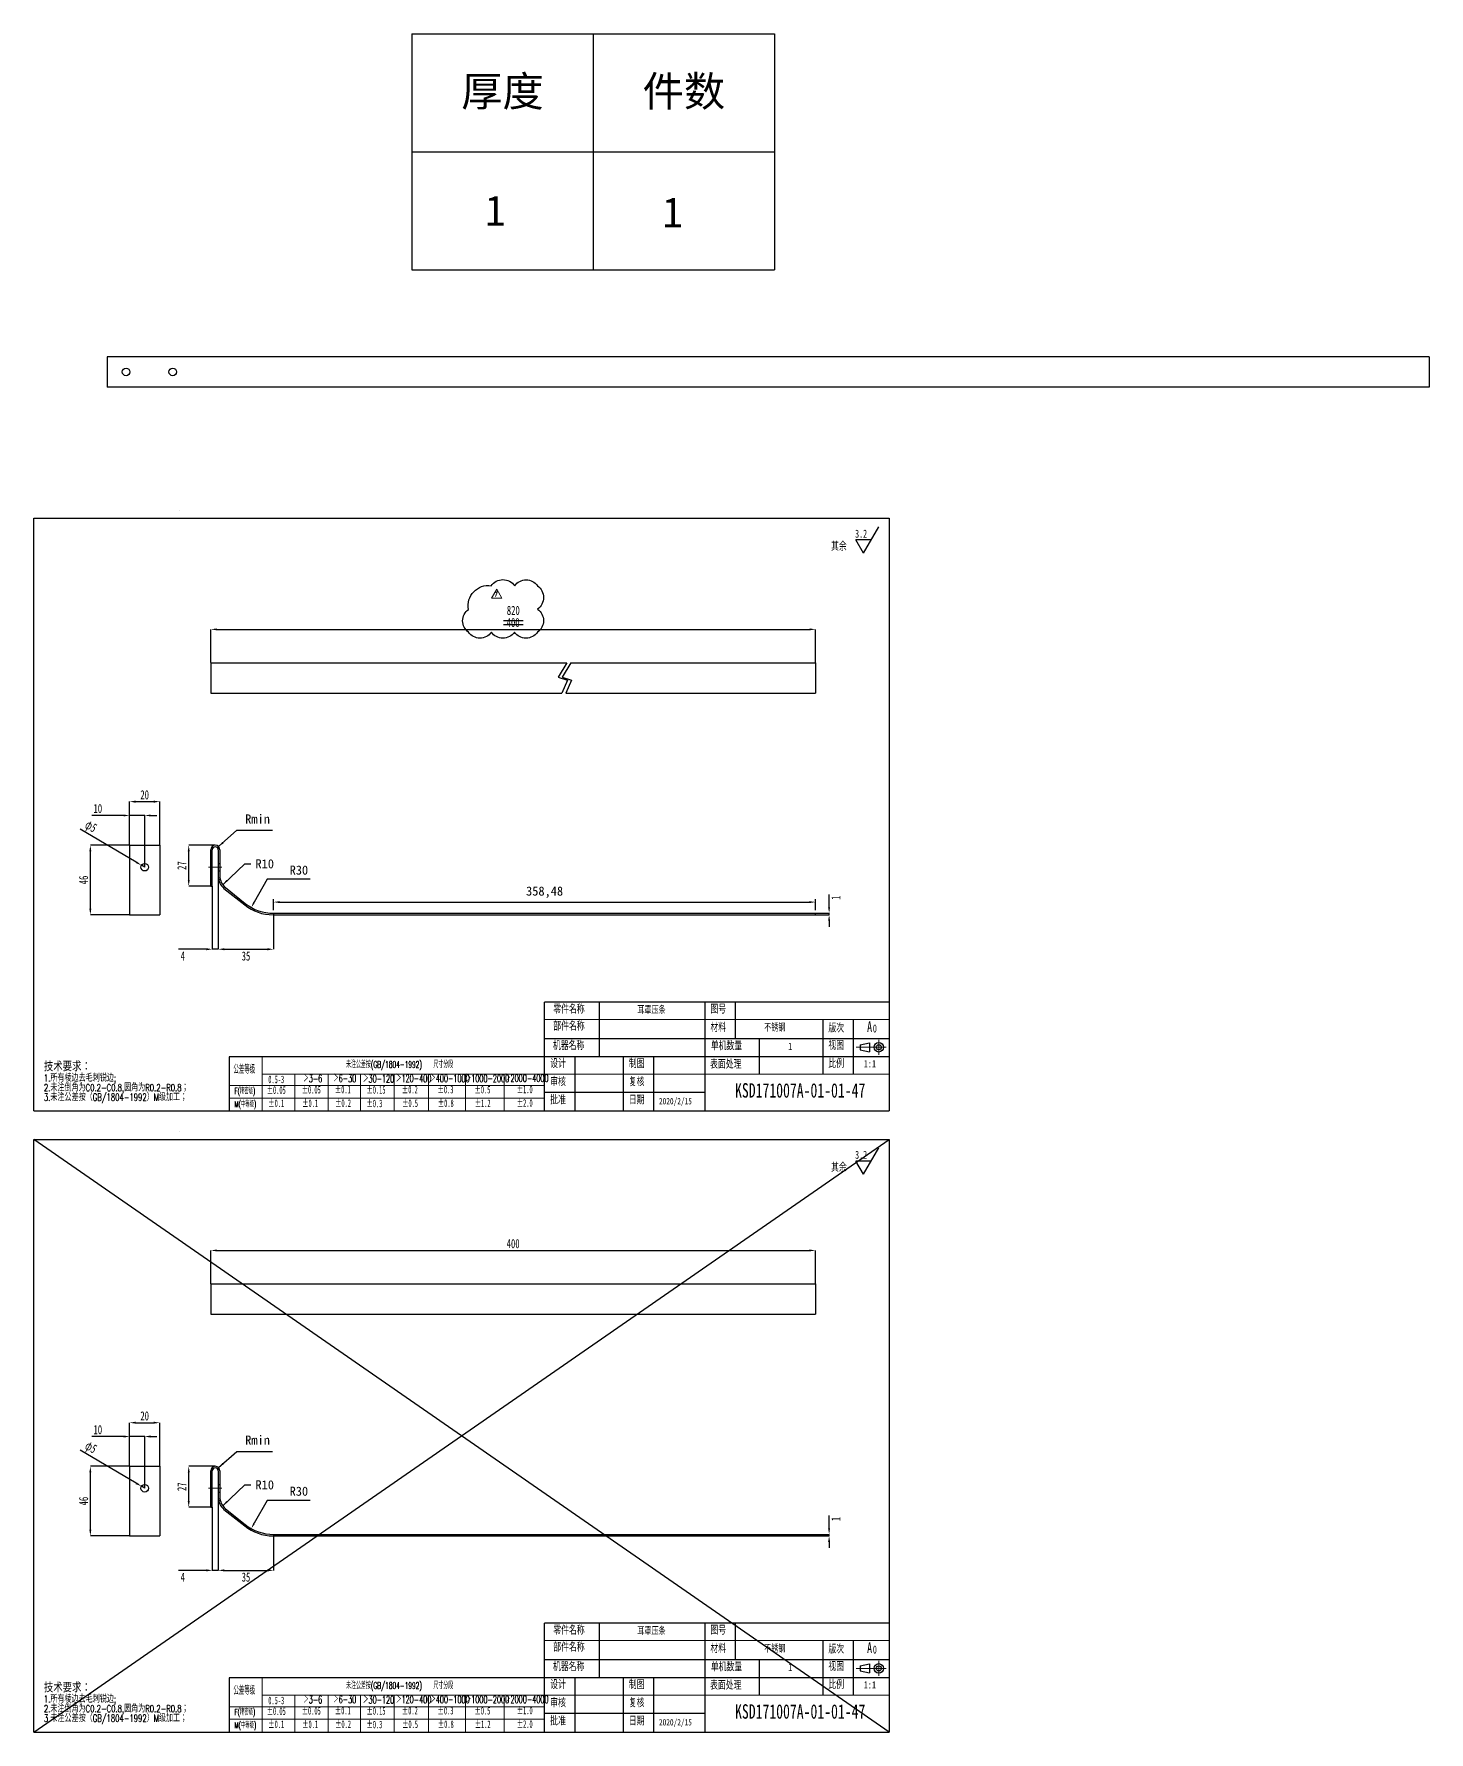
# Model space of a CAD drawing. Header units: millimetres. Extents: x 666 to 1589, y 13 to 1136.
import ezdxf
from ezdxf.enums import TextEntityAlignment as Align

# ---------------------------------------------------------------- set-up
doc = ezdxf.new("R2010")
doc.units = ezdxf.units.MM
doc.header["$LTSCALE"] = 2
doc.header["$PDSIZE"] = -1
doc.linetypes.add('CENTERX2', pattern=[20.32, 12.7, -2.54, 2.54, -2.54])
for name, color, linetype, lineweight in [('DIM', 3, 'Continuous', 20), ('FORMAT', 7, 'Continuous', 25), ('标注线', 3, 'Continuous', 25)]:
    doc.layers.add(name, color=color, linetype=linetype, lineweight=lineweight)
doc.layers.add('标注', color=5, linetype='Continuous')
doc.styles.add('DIM', font='romans.shx', dxfattribs={"width": 0.8, "oblique": 20, "bigfont": 'bigfont.shx'})
doc.styles.add('SLDTEXTSTYLE0', font='TXT', dxfattribs={"width": 0.7, "bigfont": 'bigfont'})
doc.styles.add('SLDTEXTSTYLE1', font='TXT', dxfattribs={"width": 0.7})
doc.styles.add('SLDTEXTSTYLE2', font='TXT', dxfattribs={"width": 0.515789})
doc.styles.add('SLDTEXTSTYLE3', font='TXT', dxfattribs={"width": 0.515789, "bigfont": 'bigfont'})
doc.styles.add('SLDTEXTSTYLE4', font='TXT', dxfattribs={"width": 0.49, "bigfont": 'bigfont'})
doc.styles.add('宋体', font='')
doc.styles.get('宋体').set_extended_font_data('SimSun')
doc.dimstyles.new('ISO-25', dxfattribs={"dimtxt": 2.5, "dimasz": 2.5, "dimexe": 1.25, "dimexo": 0.625, "dimtad": 1, "dimtxsty": 'Standard', "dimcen": 2.5, "dimadec": 0, "dimazin": 0, "dimtfac": 1, "dimtmove": 0, "dimatfit": 3, "dimfxl": 0, "dimarcsym": 0})
doc.dimstyles.new('SLDDIMSTYLE0', dxfattribs={"dimtxt": 6, "dimasz": 4, "dimexe": 0, "dimexo": 0.0625, "dimgap": 1.5, "dimtad": 2, "dimrnd": 1e-09, "dimzin": 12, "dimdsep": 46, "dimtxsty": 'SLDTEXTSTYLE1', "dimsah": 1, "dimcen": 0.09, "dimadec": 0, "dimazin": 3, "dimtfac": 1, "dimtmove": 0, "dimatfit": 0, "dimfxl": 0, "dimfrac": 2, "dimtolj": 1, "dimtzin": 12, "dimarcsym": 0})

# ---------------------------------------------------------------- blocks, each defined once
blk = doc.blocks.new('SW_NOTE_0')
at = {"color": 0, "linetype": 'Continuous', "lineweight": 0, "attachment_point": 2, "style": 'SLDTEXTSTYLE1'}
for s, insert, char_height in [('A', (2.1, 9), 7), ('0', (5.6, 7), 5.29)]:
    blk.add_mtext(s, dxfattribs=dict(at, insert=insert, char_height=char_height))
blk = doc.blocks.new('SW_NOTE_1')
at = {"layer": '标注', "color": 0, "attachment_point": 1, "style": 'SLDTEXTSTYLE0'}
for s, insert, char_height in [('\\M+18B5A术\\M+19776\\M+18B81\\M+18146', (0, 8.2), 6.35), ('1.\\M+18F8A\\M+1974C棱边\\M+18B8E\\M+196D1\\M+18E68锐边;', (0, -0.2), 4.762), ('2.\\M+196A2\\M+1928D\\M+1937C\\M+18A70为C0.2-C0.8,圆\\M+18A70为R0.2-R0.8\\M+18147', (0, -6.6), 4.762), ('3.\\M+196A2\\M+1928D\\M+18CF6\\M+18DB7\\M+188C2\\M+18169GB/1804-1992\\M+1816AM级\\M+189C1\\M+18D48\\M+18147', (0, -12.9), 4.762)]:
    blk.add_mtext(s, dxfattribs=dict(at, insert=insert, char_height=char_height))
blk = doc.blocks.new('SW_SFSYMBOL_0')
at = {"layer": '标注', "color": 0}
for p, q in [((5.5, -8.7), (0.4, 0)), ((10.6, 0), (0.4, 0)), ((5.5, -8.7), (15.7, 8.7))]:
    blk.add_line(p, q, dxfattribs=at)
at = {"layer": '标注', "color": 0, "attachment_point": 1}
for s, insert, char_height, style in [('3.2', (0, 6.8), 5.29, 'SLDTEXTSTYLE1'), ('\\M+191B4\\M+1975D', (-15.9, -1.8), 5.292, 'SLDTEXTSTYLE0')]:
    blk.add_mtext(s, dxfattribs=dict(at, insert=insert, char_height=char_height, style=style))
blk = doc.blocks.new('*D12')
at = {"layer": 'Defpoints', "color": 0, "transparency": 16777216}
for p in [(1182.9, 331.7), (782.9, 309.7), (1182.9, 309.7)]:
    blk.add_point(p, dxfattribs=at)
at = {"layer": '标注', "color": 0, "lineweight": -2, "transparency": 16777216}
for p, q in [((782.9, 309.7), (782.9, 331.7)), ((786.9, 331.7), (1178.9, 331.7)), ((1182.9, 309.7), (1182.9, 331.7))]:
    blk.add_line(p, q, dxfattribs=at)
at = {"layer": '标注', "color": 0, "transparency": 16777216}
for points in [[(786.9, 332.4), (786.9, 331.1), (782.9, 331.7)], [(1178.9, 332.4), (1178.9, 331.1), (1182.9, 331.7)]]:
    blk.add_solid(points, dxfattribs=at)
at = {"layer": '标注', "color": 0, "transparency": 16777216, "insert": (982.9, 336.2), "char_height": 6, "attachment_point": 5, "style": 'SLDTEXTSTYLE1'}
blk.add_mtext('\\A1;400', dxfattribs=at)
blk = doc.blocks.new('*D13')
at = {"layer": 'Defpoints', "color": 0, "transparency": 16777216}
for p in [(703.3, 189), (729.2, 189), (729.2, 143)]:
    blk.add_point(p, dxfattribs=at)
at = {"layer": '标注', "color": 0, "lineweight": -2, "transparency": 16777216}
for p, q in [((729.2, 189), (703.3, 189)), ((703.3, 147), (703.3, 185)), ((729.2, 143), (703.3, 143))]:
    blk.add_line(p, q, dxfattribs=at)
at = {"layer": '标注', "color": 0, "transparency": 16777216}
for points in [[(702.6, 185), (703.9, 185), (703.3, 189)], [(702.6, 147), (703.9, 147), (703.3, 143)]]:
    blk.add_solid(points, dxfattribs=at)
at = {"layer": '标注', "color": 0, "transparency": 16777216, "insert": (698.8, 166), "char_height": 6, "attachment_point": 5, "rotation": 90, "style": 'SLDTEXTSTYLE1'}
blk.add_mtext('\\A1;46', dxfattribs=at)
blk = doc.blocks.new('*D14')
at = {"layer": 'Defpoints', "color": 0, "transparency": 16777216}
for p in [(739.2, 208.7), (729.2, 189), (739.2, 174.5)]:
    blk.add_point(p, dxfattribs=at)
at = {"layer": '标注', "color": 0, "lineweight": -2, "transparency": 16777216}
for p, q in [((725.2, 208.7), (704.2, 208.7)), ((729.2, 189.1), (729.2, 208.7)), ((739.2, 208.7), (729.2, 208.7)), ((739.2, 174.6), (739.2, 208.7)), ((743.2, 208.7), (747.2, 208.7))]:
    blk.add_line(p, q, dxfattribs=at)
at = {"layer": '标注', "color": 0, "transparency": 16777216}
for points in [[(725.2, 209.4), (725.2, 208), (729.2, 208.7)], [(743.2, 209.4), (743.2, 208), (739.2, 208.7)]]:
    blk.add_solid(points, dxfattribs=at)
at = {"layer": '标注', "color": 0, "transparency": 16777216, "insert": (708.2, 213.2), "char_height": 6, "attachment_point": 5, "style": 'SLDTEXTSTYLE1'}
blk.add_mtext('\\A1;10', dxfattribs=at)
blk = doc.blocks.new('*D15')
at = {"layer": 'Defpoints', "color": 0, "transparency": 16777216}
for p in [(749.2, 217.8), (729.2, 189), (749.2, 189)]:
    blk.add_point(p, dxfattribs=at)
at = {"layer": '标注', "color": 0, "lineweight": -2, "transparency": 16777216}
for p, q in [((729.2, 189.1), (729.2, 217.8)), ((733.2, 217.8), (745.2, 217.8)), ((749.2, 189.1), (749.2, 217.8))]:
    blk.add_line(p, q, dxfattribs=at)
at = {"layer": '标注', "color": 0, "transparency": 16777216}
for points in [[(733.2, 218.5), (733.2, 217.2), (729.2, 217.8)], [(745.2, 218.5), (745.2, 217.2), (749.2, 217.8)]]:
    blk.add_solid(points, dxfattribs=at)
at = {"layer": '标注', "color": 0, "transparency": 16777216, "insert": (739.2, 222.3), "char_height": 6, "attachment_point": 5, "style": 'SLDTEXTSTYLE1'}
blk.add_mtext('\\A1;20', dxfattribs=at)
blk = doc.blocks.new('*D16')
at = {"layer": 'Defpoints', "color": 0, "transparency": 16777216}
for p in [(737.1, 175.8), (739.2, 174.5)]:
    blk.add_point(p, dxfattribs=at)
at = {"layer": '标注', "color": 0, "lineweight": -2, "transparency": 16777216}
for p, q in [((733.6, 177.8), (696.6, 199.6)), ((739.2, 174.5), (737.1, 175.8))]:
    blk.add_line(p, q, dxfattribs=at)
at = {"layer": '标注', "color": 0, "transparency": 16777216}
blk.add_solid([(734, 178.4), (733.3, 177.2), (737.1, 175.8)], dxfattribs=at)
at = {"layer": '标注', "color": 0, "transparency": 16777216, "insert": (703.3, 201), "char_height": 6, "attachment_point": 5, "rotation": 329.5299, "style": 'SLDTEXTSTYLE1'}
blk.add_mtext('\\A1;{\\fSimSun|b0|i0|c134|p2;φ}5', dxfattribs=at)
blk = doc.blocks.new('*D17')
at = {"layer": 'Defpoints', "color": 0, "transparency": 16777216}
for p in [(768.3, 189), (785.9, 189), (782.9, 162)]:
    blk.add_point(p, dxfattribs=at)
at = {"layer": '标注', "color": 0, "lineweight": -2, "transparency": 16777216}
for p, q in [((785.8, 189), (768.3, 189)), ((768.3, 166), (768.3, 185)), ((782.8, 162), (768.3, 162))]:
    blk.add_line(p, q, dxfattribs=at)
at = {"layer": '标注', "color": 0, "transparency": 16777216}
for points in [[(767.7, 185), (769, 185), (768.3, 189)], [(767.7, 166), (769, 166), (768.3, 162)]]:
    blk.add_solid(points, dxfattribs=at)
at = {"layer": '标注', "color": 0, "transparency": 16777216, "insert": (763.8, 175.5), "char_height": 6, "attachment_point": 5, "rotation": 90, "style": 'SLDTEXTSTYLE1'}
blk.add_mtext('\\A1;27', dxfattribs=at)
blk = doc.blocks.new('*D18')
at = {"color": 0, "lineweight": -2, "transparency": 16777216}
for p, q in [((820.2, 166.5), (811.6, 151.4)), ((848.7, 166.5), (820.2, 166.5))]:
    blk.add_line(p, q, dxfattribs=at)
at = {"color": 0, "transparency": 16777216}
blk.add_solid([(811.1, 151.7), (812.2, 151), (809.7, 147.9)], dxfattribs=at)
at = {"layer": 'Defpoints', "color": 0, "transparency": 16777216}
for p in [(824.4, 174), (809.7, 147.9)]:
    blk.add_point(p, dxfattribs=at)
at = {"color": 0, "transparency": 16777216, "insert": (841.2, 172.5), "char_height": 6, "attachment_point": 5}
blk.add_mtext('R30', dxfattribs=at)
blk = doc.blocks.new('*D19')
at = {"layer": 'Defpoints', "color": 0, "transparency": 16777216}
for p in [(1182.9, 144), (1182.9, 143), (1191.9, 144)]:
    blk.add_point(p, dxfattribs=at)
at = {"layer": '标注', "color": 0, "lineweight": -2, "transparency": 16777216}
for p, q in [((1191.9, 148), (1191.9, 156.4)), ((1183, 144), (1191.9, 144)), ((1183, 143), (1191.9, 143)), ((1191.9, 143), (1191.9, 144)), ((1191.9, 139), (1191.9, 135))]:
    blk.add_line(p, q, dxfattribs=at)
at = {"layer": '标注', "color": 0, "transparency": 16777216}
for points in [[(1191.2, 148), (1192.5, 148), (1191.9, 144)], [(1191.2, 139), (1192.5, 139), (1191.9, 143)]]:
    blk.add_solid(points, dxfattribs=at)
at = {"layer": '标注', "color": 0, "transparency": 16777216, "insert": (1196.4, 154.2), "char_height": 6, "attachment_point": 5, "rotation": 90, "style": 'SLDTEXTSTYLE1'}
blk.add_mtext('\\A1;1', dxfattribs=at)
blk = doc.blocks.new('*D20')
at = {"layer": 'Defpoints', "color": 0, "transparency": 16777216}
for p in [(787.9, 168.3), (824.4, 144), (824.4, 120.2)]:
    blk.add_point(p, dxfattribs=at)
at = {"layer": '标注', "color": 0, "lineweight": -2, "transparency": 16777216}
for p, q in [((787.9, 168.3), (787.9, 120.2)), ((824.4, 143.9), (824.4, 120.2)), ((791.9, 120.2), (820.4, 120.2))]:
    blk.add_line(p, q, dxfattribs=at)
at = {"layer": '标注', "color": 0, "transparency": 16777216}
for points in [[(791.9, 120.9), (791.9, 119.5), (787.9, 120.2)], [(820.4, 120.9), (820.4, 119.5), (824.4, 120.2)]]:
    blk.add_solid(points, dxfattribs=at)
at = {"layer": '标注', "color": 0, "transparency": 16777216, "insert": (806.2, 115.7), "char_height": 6, "attachment_point": 5, "style": 'SLDTEXTSTYLE1'}
blk.add_mtext('\\A1;35', dxfattribs=at)
blk = doc.blocks.new('*D21')
at = {"layer": 'Defpoints', "color": 0, "transparency": 16777216}
for p in [(787.9, 172), (783.9, 162), (787.9, 120.2)]:
    blk.add_point(p, dxfattribs=at)
at = {"layer": '标注', "color": 0, "lineweight": -2, "transparency": 16777216}
for p, q in [((787.9, 171.9), (787.9, 120.2)), ((783.9, 161.9), (783.9, 120.2)), ((779.9, 120.2), (761.5, 120.2)), ((787.9, 120.2), (783.9, 120.2)), ((791.9, 120.2), (795.9, 120.2))]:
    blk.add_line(p, q, dxfattribs=at)
at = {"layer": '标注', "color": 0, "transparency": 16777216}
for points in [[(779.9, 120.9), (779.9, 119.5), (783.9, 120.2)], [(791.9, 120.9), (791.9, 119.5), (787.9, 120.2)]]:
    blk.add_solid(points, dxfattribs=at)
at = {"layer": '标注', "color": 0, "transparency": 16777216, "insert": (764.4, 115.7), "char_height": 6, "attachment_point": 5, "style": 'SLDTEXTSTYLE1'}
blk.add_mtext('\\A1;4', dxfattribs=at)
blk = doc.blocks.new('*D22')
at = {"layer": 'Defpoints', "color": 0, "transparency": 16777216}
for p in [(703.3, 599.7), (729.2, 599.7), (729.2, 553.7)]:
    blk.add_point(p, dxfattribs=at)
at = {"layer": '标注', "color": 0, "lineweight": -2, "transparency": 16777216}
for p, q in [((729.2, 599.7), (703.3, 599.7)), ((703.3, 557.7), (703.3, 595.7)), ((729.2, 553.7), (703.3, 553.7))]:
    blk.add_line(p, q, dxfattribs=at)
at = {"layer": '标注', "color": 0, "transparency": 16777216}
for points in [[(702.6, 595.7), (703.9, 595.7), (703.3, 599.7)], [(702.6, 557.7), (703.9, 557.7), (703.3, 553.7)]]:
    blk.add_solid(points, dxfattribs=at)
at = {"layer": '标注', "color": 0, "transparency": 16777216, "insert": (698.8, 576.7), "char_height": 6, "attachment_point": 5, "rotation": 90, "style": 'SLDTEXTSTYLE1'}
blk.add_mtext('\\A1;46', dxfattribs=at)
blk = doc.blocks.new('*D23')
at = {"layer": 'Defpoints', "color": 0, "transparency": 16777216}
for p in [(739.2, 619.4), (729.2, 599.7), (739.2, 585.2)]:
    blk.add_point(p, dxfattribs=at)
at = {"layer": '标注', "color": 0, "lineweight": -2, "transparency": 16777216}
for p, q in [((725.2, 619.4), (704.2, 619.4)), ((729.2, 599.7), (729.2, 619.4)), ((739.2, 619.4), (729.2, 619.4)), ((739.2, 585.2), (739.2, 619.4)), ((743.2, 619.4), (747.2, 619.4))]:
    blk.add_line(p, q, dxfattribs=at)
at = {"layer": '标注', "color": 0, "transparency": 16777216}
for points in [[(725.2, 620), (725.2, 618.7), (729.2, 619.4)], [(743.2, 620), (743.2, 618.7), (739.2, 619.4)]]:
    blk.add_solid(points, dxfattribs=at)
at = {"layer": '标注', "color": 0, "transparency": 16777216, "insert": (708.2, 623.9), "char_height": 6, "attachment_point": 5, "style": 'SLDTEXTSTYLE1'}
blk.add_mtext('\\A1;10', dxfattribs=at)
blk = doc.blocks.new('*D24')
at = {"layer": 'Defpoints', "color": 0, "transparency": 16777216}
for p in [(749.2, 628.5), (729.2, 599.7), (749.2, 599.7)]:
    blk.add_point(p, dxfattribs=at)
at = {"layer": '标注', "color": 0, "lineweight": -2, "transparency": 16777216}
for p, q in [((729.2, 599.7), (729.2, 628.5)), ((733.2, 628.5), (745.2, 628.5)), ((749.2, 599.7), (749.2, 628.5))]:
    blk.add_line(p, q, dxfattribs=at)
at = {"layer": '标注', "color": 0, "transparency": 16777216}
for points in [[(733.2, 629.2), (733.2, 627.8), (729.2, 628.5)], [(745.2, 629.2), (745.2, 627.8), (749.2, 628.5)]]:
    blk.add_solid(points, dxfattribs=at)
at = {"layer": '标注', "color": 0, "transparency": 16777216, "insert": (739.2, 633), "char_height": 6, "attachment_point": 5, "style": 'SLDTEXTSTYLE1'}
blk.add_mtext('\\A1;20', dxfattribs=at)
blk = doc.blocks.new('*D25')
at = {"layer": 'Defpoints', "color": 0, "transparency": 16777216}
for p in [(737.1, 586.4), (739.2, 585.2)]:
    blk.add_point(p, dxfattribs=at)
at = {"layer": '标注', "color": 0, "lineweight": -2, "transparency": 16777216}
for p, q in [((733.6, 588.5), (696.6, 610.3)), ((739.2, 585.2), (737.1, 586.4))]:
    blk.add_line(p, q, dxfattribs=at)
at = {"layer": '标注', "color": 0, "transparency": 16777216}
blk.add_solid([(734, 589), (733.3, 587.9), (737.1, 586.4)], dxfattribs=at)
at = {"layer": '标注', "color": 0, "transparency": 16777216, "insert": (703.3, 611.6), "char_height": 6, "attachment_point": 5, "rotation": 329.5299, "style": 'SLDTEXTSTYLE1'}
blk.add_mtext('\\A1;{\\fSimSun|b0|i0|c134|p2;φ}5', dxfattribs=at)
blk = doc.blocks.new('*D26')
at = {"layer": 'Defpoints', "color": 0, "transparency": 16777216}
for p in [(768.3, 599.7), (785.9, 599.7), (782.9, 572.7)]:
    blk.add_point(p, dxfattribs=at)
at = {"layer": '标注', "color": 0, "lineweight": -2, "transparency": 16777216}
for p, q in [((785.8, 599.7), (768.3, 599.7)), ((768.3, 576.7), (768.3, 595.7)), ((782.8, 572.7), (768.3, 572.7))]:
    blk.add_line(p, q, dxfattribs=at)
at = {"layer": '标注', "color": 0, "transparency": 16777216}
for points in [[(767.7, 595.7), (769, 595.7), (768.3, 599.7)], [(767.7, 576.7), (769, 576.7), (768.3, 572.7)]]:
    blk.add_solid(points, dxfattribs=at)
at = {"layer": '标注', "color": 0, "transparency": 16777216, "insert": (763.8, 586.2), "char_height": 6, "attachment_point": 5, "rotation": 90, "style": 'SLDTEXTSTYLE1'}
blk.add_mtext('\\A1;27', dxfattribs=at)
blk = doc.blocks.new('*D27')
at = {"color": 0, "lineweight": -2, "transparency": 16777216}
for p, q in [((820.2, 577.2), (811.6, 562)), ((848.7, 577.2), (820.2, 577.2))]:
    blk.add_line(p, q, dxfattribs=at)
at = {"color": 0, "transparency": 16777216}
blk.add_solid([(811.1, 562.4), (812.2, 561.7), (809.7, 558.5)], dxfattribs=at)
at = {"layer": 'Defpoints', "color": 0, "transparency": 16777216}
for p in [(824.4, 584.7), (809.7, 558.5)]:
    blk.add_point(p, dxfattribs=at)
at = {"color": 0, "transparency": 16777216, "insert": (841.2, 583.2), "char_height": 6, "attachment_point": 5}
blk.add_mtext('R30', dxfattribs=at)
blk = doc.blocks.new('*D28')
at = {"layer": 'Defpoints', "color": 0, "transparency": 16777216}
for p in [(1182.9, 554.7), (1182.9, 553.7), (1191.9, 554.7)]:
    blk.add_point(p, dxfattribs=at)
at = {"layer": '标注', "color": 0, "lineweight": -2, "transparency": 16777216}
for p, q in [((1191.9, 558.7), (1191.9, 567.1)), ((1183, 554.7), (1191.9, 554.7)), ((1183, 553.7), (1191.9, 553.7)), ((1191.9, 553.7), (1191.9, 554.7)), ((1191.9, 549.7), (1191.9, 545.7))]:
    blk.add_line(p, q, dxfattribs=at)
at = {"layer": '标注', "color": 0, "transparency": 16777216}
for points in [[(1191.2, 558.7), (1192.5, 558.7), (1191.9, 554.7)], [(1191.2, 549.7), (1192.5, 549.7), (1191.9, 553.7)]]:
    blk.add_solid(points, dxfattribs=at)
at = {"layer": '标注', "color": 0, "transparency": 16777216, "insert": (1196.4, 564.9), "char_height": 6, "attachment_point": 5, "rotation": 90, "style": 'SLDTEXTSTYLE1'}
blk.add_mtext('\\A1;1', dxfattribs=at)
blk = doc.blocks.new('*D29')
at = {"layer": 'Defpoints', "color": 0, "transparency": 16777216}
for p in [(787.9, 579), (824.4, 554.7), (824.4, 530.9)]:
    blk.add_point(p, dxfattribs=at)
at = {"layer": '标注', "color": 0, "lineweight": -2, "transparency": 16777216}
for p, q in [((787.9, 578.9), (787.9, 530.9)), ((824.4, 554.6), (824.4, 530.9)), ((791.9, 530.9), (820.4, 530.9))]:
    blk.add_line(p, q, dxfattribs=at)
at = {"layer": '标注', "color": 0, "transparency": 16777216}
for points in [[(791.9, 531.6), (791.9, 530.2), (787.9, 530.9)], [(820.4, 531.6), (820.4, 530.2), (824.4, 530.9)]]:
    blk.add_solid(points, dxfattribs=at)
at = {"layer": '标注', "color": 0, "transparency": 16777216, "insert": (806.2, 526.4), "char_height": 6, "attachment_point": 5, "style": 'SLDTEXTSTYLE1'}
blk.add_mtext('\\A1;35', dxfattribs=at)
blk = doc.blocks.new('*D30')
at = {"layer": 'Defpoints', "color": 0, "transparency": 16777216}
for p in [(783.9, 572.7), (787.9, 582.7), (787.9, 530.9)]:
    blk.add_point(p, dxfattribs=at)
at = {"layer": '标注', "color": 0, "lineweight": -2, "transparency": 16777216}
for p, q in [((787.9, 582.6), (787.9, 530.9)), ((783.9, 572.6), (783.9, 530.9)), ((779.9, 530.9), (761.5, 530.9)), ((787.9, 530.9), (783.9, 530.9)), ((791.9, 530.9), (795.9, 530.9))]:
    blk.add_line(p, q, dxfattribs=at)
at = {"layer": '标注', "color": 0, "transparency": 16777216}
for points in [[(779.9, 531.6), (779.9, 530.2), (783.9, 530.9)], [(791.9, 531.6), (791.9, 530.2), (787.9, 530.9)]]:
    blk.add_solid(points, dxfattribs=at)
at = {"layer": '标注', "color": 0, "transparency": 16777216, "insert": (764.4, 526.4), "char_height": 6, "attachment_point": 5, "style": 'SLDTEXTSTYLE1'}
blk.add_mtext('\\A1;4', dxfattribs=at)
blk = doc.blocks.new('*D33')
at = {"color": 0, "lineweight": -2, "transparency": 16777216}
for p, q in [((824.4, 556.7), (824.4, 564.1)), ((828.4, 562.1), (1178.9, 562.1)), ((1182.9, 556.7), (1182.9, 564.1))]:
    blk.add_line(p, q, dxfattribs=at)
at = {"color": 0, "transparency": 16777216}
for points in [[(828.4, 562.7), (828.4, 561.4), (824.4, 562.1)], [(1178.9, 562.7), (1178.9, 561.4), (1182.9, 562.1)]]:
    blk.add_solid(points, dxfattribs=at)
at = {"layer": 'Defpoints', "color": 0, "transparency": 16777216}
for p in [(1182.9, 562.1), (824.4, 554.7), (1182.9, 554.7)]:
    blk.add_point(p, dxfattribs=at)
at = {"color": 0, "transparency": 16777216, "insert": (1003.7, 568.6), "char_height": 6, "attachment_point": 5}
blk.add_mtext('358,48', dxfattribs=at)
blk = doc.blocks.new('*T35')
at = {"layer": '标注线', "color": 0, "linetype": 'ByBlock', "lineweight": -2, "transparency": 16777216}
for p, q in [((0, 0), (120, 0)), ((0, 0), (0, -78)), ((60, 0), (60, -78)), ((120, 0), (120, -78)), ((0, -39), (120, -39)), ((0, -78), (120, -78))]:
    blk.add_line(p, q, dxfattribs=at)
at = {"layer": '标注线', "color": 0, "transparency": 16777216, "char_height": 10, "width": 57, "attachment_point": 5}
for s, insert in [('{\\fSimSun|b0|i0|c134|p2;厚度}', (30, -19.5)), ('{\\fSimSun|b0|i0|c134|p2;件数}', (90, -19.5))]:
    blk.add_mtext(s, dxfattribs=dict(at, insert=insert))
blk = doc.blocks.new('加工参数')
blk.add_blockref('*T35', (-60, 78))
at = {"layer": '标注线', "color": 0, "style": '宋体'}
for tag, p in [('6', (-32.4, 14.63)), ('1', (26.25, 14.02))]:
    blk.add_attdef(tag, text='', height=10, dxfattribs=at).set_placement(p, align=Align.CENTER)

msp = doc.modelspace()

# ---------------------------------------------------------------- linework, layer by layer
for p, q in [((1588.673, 922.604), (714.373, 922.604)), ((714.373, 922.604), (714.373, 902.604)), ((1588.673, 922.604), (1588.673, 902.604)), ((1588.673, 902.604), (714.373, 902.604)), ((976.456, 748.203), (989.624, 748.203)), ((976.456, 745.671), (989.624, 745.671)), ((782.91, 720.339), (1018.363, 720.339)), ((782.91, 720.339), (782.91, 700.339)), ((1018.363, 720.339), (1012.706, 710.736)), ((1021.067, 720.339), (1015.41, 710.736)), ((1021.067, 720.339), (1182.91, 720.339)), ((1182.91, 720.339), (1182.91, 700.339)), ((1012.706, 710.736), (1018.767, 708.919)), ((1018.767, 708.919), (1015.048, 700.339)), ((1015.41, 710.736), (1021.471, 708.919)), ((1021.471, 708.919), (1017.752, 700.339)), ((782.91, 700.339), (1015.048, 700.339)), ((1017.752, 700.339), (1182.91, 700.339)), ((729.224, 599.661), (729.224, 553.661)), ((729.224, 599.661), (749.224, 599.661)), ((749.224, 599.661), (749.224, 553.661)), ((782.91, 572.661), (782.91, 596.661)), ((783.91, 572.661), (783.91, 596.661)), ((785.91, 598.661), (785.91, 598.661)), ((787.91, 596.661), (787.91, 578.987)), ((788.91, 596.661), (788.91, 579.468)), ((782.91, 587.661), (783.91, 587.661)), ((787.91, 587.661), (788.91, 587.661)), ((782.91, 582.661), (783.91, 582.661)), ((782.91, 572.661), (783.91, 572.661)), ((787.91, 582.661), (788.91, 582.661)), ((791.663, 571.178), (805.342, 560.235)), ((792.663, 571.659), (805.693, 561.235)), ((729.224, 553.661), (749.224, 553.661)), ((824.083, 553.661), (1182.91, 553.661)), ((824.434, 554.661), (1182.91, 554.661)), ((1182.91, 553.661), (1182.91, 554.661)), ((665.969, 13.289), (1231.708, 405.171)), ((1231.708, 13.289), (665.969, 405.171)), ((782.91, 309.667), (1182.91, 309.667)), ((782.91, 309.667), (782.91, 289.667)), ((1182.91, 309.667), (1182.91, 289.667)), ((782.91, 289.667), (1182.91, 289.667)), ((729.224, 188.99), (729.224, 142.99)), ((729.224, 188.99), (749.224, 188.99)), ((749.224, 188.99), (749.224, 142.99)), ((782.91, 161.99), (782.91, 185.99)), ((783.91, 161.99), (783.91, 185.99)), ((785.91, 187.99), (785.91, 187.99)), ((787.91, 185.99), (787.91, 168.316)), ((788.91, 185.99), (788.91, 168.796)), ((782.91, 176.99), (783.91, 176.99)), ((782.91, 171.99), (783.91, 171.99)), ((787.91, 176.99), (788.91, 176.99)), ((787.91, 171.99), (788.91, 171.99)), ((782.91, 161.99), (783.91, 161.99)), ((791.663, 160.507), (805.342, 149.564)), ((792.663, 160.988), (805.693, 150.564)), ((729.224, 142.99), (749.224, 142.99)), ((824.083, 142.99), (1182.91, 142.99)), ((824.434, 143.99), (1182.91, 143.99)), ((1182.91, 142.99), (1182.91, 143.99))]:
    msp.add_line(p, q)
at = {"color": 7, "linetype": 'Continuous', "lineweight": 18}
for p, q in [((1003.708, 484.483), (1231.708, 484.483)), ((816.951, 459.865), (816.951, 423.96)), ((1003.708, 440.728), (795.161, 440.728)), ((1003.708, 448.315), (816.951, 448.315)), ((838.515, 448.315), (838.515, 423.96)), ((860.619, 448.315), (860.619, 423.96)), ((881.926, 448.315), (881.926, 423.96)), ((904.21, 448.315), (904.21, 423.96)), ((927, 448.315), (927, 423.96)), ((951.453, 448.315), (951.453, 423.96)), ((977.058, 448.315), (977.058, 423.96)), ((1003.708, 448.315), (1109.708, 448.315)), ((1109.708, 448.315), (1231.708, 448.315)), ((1003.708, 432.464), (795.161, 432.464)), ((1003.708, 73.811), (1231.708, 73.811)), ((816.951, 49.194), (816.951, 13.289)), ((1003.708, 37.644), (816.951, 37.644)), ((838.515, 37.644), (838.515, 13.289)), ((860.619, 37.644), (860.619, 13.289)), ((881.926, 37.644), (881.926, 13.289)), ((904.21, 37.644), (904.21, 13.289)), ((927, 37.644), (927, 13.289)), ((951.453, 37.644), (951.453, 13.289)), ((977.058, 37.644), (977.058, 13.289)), ((1003.708, 37.644), (1109.708, 37.644)), ((1109.708, 37.644), (1231.708, 37.644)), ((1003.708, 30.057), (795.161, 30.057)), ((1003.708, 21.793), (795.161, 21.793))]:
    msp.add_line(p, q, dxfattribs=at)
at = {"color": 1, "linetype": 'CENTERX2', "lineweight": 18}
for p, q in [((1229.725, 466.071), (1209.792, 466.071)), ((1229.725, 55.4), (1209.792, 55.4))]:
    msp.add_line(p, q, dxfattribs=at)
at = {"color": 7, "linetype": 'CENTERX2', "lineweight": 18}
for p, q in [((1224.764, 466.071), (1224.764, 471.073)), ((1224.764, 466.071), (1224.764, 461.047)), ((1224.764, 55.4), (1224.764, 60.402)), ((1224.764, 55.4), (1224.764, 50.376))]:
    msp.add_line(p, q, dxfattribs=at)
msp.add_lwpolyline([(968.306, 771.245, -0.52056705), (983.942, 771.245, -0.52056705), (999.016, 771.245, -0.52056705), (999.016, 755.807, -0.52056705), (999.016, 740.555, -0.52056705), (983.755, 740.555, -0.52056705), (968.494, 740.555, -0.52056705), (953.42, 740.555, -0.52056705), (953.42, 755.619, -0.52056705)], format="xyb", close=True)
for centre in [(726.873, 912.604), (757.723, 912.604), (739.224, 585.161), (739.224, 174.49)]:
    msp.add_circle(centre, 2.5)
for centre, radius, start, end in [((785.91, 596.661), 3, 90, 180), ((785.91, 596.661), 2, 90, 180), ((785.91, 596.661), 3, 0, 90), ((785.91, 596.661), 2, 0, 90), ((797.91, 578.987), 10, 180, 231.340192), ((798.91, 579.468), 10, 180, 231.340192), ((824.083, 583.661), 30, 231.340192, 270), ((824.434, 584.661), 30, 231.340192, 270), ((785.91, 185.99), 3, 90, 180), ((785.91, 185.99), 2, 90, 180), ((785.91, 185.99), 3, 0, 90), ((785.91, 185.99), 2, 0, 90), ((798.91, 168.796), 10, 180, 231.340192), ((797.91, 168.316), 10, 180, 231.340192), ((824.083, 172.99), 30, 231.340192, 270), ((824.434, 173.99), 30, 231.340192, 270)]:
    msp.add_arc(centre, radius, start, end)
at = {"layer": 'DIM'}
msp.add_lwpolyline([(972.051, 769.011), (968.587, 763.011), (975.516, 763.011)], close=True, dxfattribs=at)
at = {"layer": 'FORMAT'}
for p, q in [((665.969, 815.842), (1231.708, 815.842)), ((665.969, 423.96), (665.969, 815.842)), ((1231.708, 815.842), (1231.708, 423.96)), ((1003.708, 423.96), (1003.708, 495.96)), ((1231.708, 495.96), (1003.708, 495.96)), ((1003.708, 459.865), (795.161, 459.865)), ((795.161, 459.865), (795.161, 423.96)), ((665.969, 423.96), (1231.708, 423.96)), ((665.969, 405.171), (1231.708, 405.171)), ((665.969, 13.289), (665.969, 405.171)), ((1231.708, 405.171), (1231.708, 13.289)), ((1003.708, 13.289), (1003.708, 85.289)), ((1231.708, 85.289), (1003.708, 85.289)), ((1003.708, 49.194), (795.161, 49.194)), ((795.161, 49.194), (795.161, 13.289)), ((665.969, 13.289), (1231.708, 13.289))]:
    msp.add_line(p, q, dxfattribs=at)
at = {"layer": '标注', "color": 179, "linetype": 'Continuous', "lineweight": 25}
for p, q in [((762.385, 820.782), (762.385, 820.735)), ((762.385, 410.111), (762.385, 410.064))]:
    msp.add_line(p, q, dxfattribs=at)
at = {"layer": '标注'}
for p, q in [((782.91, 720.401), (782.91, 742.421)), ((786.91, 742.421), (1178.91, 742.421)), ((1182.91, 720.401), (1182.91, 742.421)), ((1039.708, 495.96), (1039.708, 459.865)), ((1109.708, 495.96), (1109.708, 423.96)), ((1129.708, 495.96), (1129.708, 471.96)), ((1231.708, 495.96), (1231.708, 423.96)), ((1187.708, 484.483), (1187.708, 448.315)), ((1207.708, 484.483), (1207.708, 448.315)), ((1003.708, 471.96), (1231.708, 471.96)), ((1145.708, 471.96), (1145.708, 448.315)), ((1212.382, 467.659), (1218.691, 469.004)), ((1212.382, 467.659), (1212.382, 464.484)), ((1212.382, 464.484), (1218.691, 463.139)), ((1218.691, 469.004), (1218.691, 463.139)), ((1003.708, 459.96), (1231.708, 459.96)), ((1023.708, 459.865), (1023.708, 423.96)), ((1055.708, 459.865), (1055.708, 423.96)), ((1075.708, 459.865), (1075.708, 423.96)), ((1109.708, 436.181), (1003.708, 436.181)), ((1003.708, 423.96), (1231.708, 423.96)), ((1003.708, 423.96), (1231.708, 423.96)), ((1039.708, 85.289), (1039.708, 49.194)), ((1109.708, 85.289), (1109.708, 13.289)), ((1129.708, 85.289), (1129.708, 61.289)), ((1231.708, 85.289), (1231.708, 13.289)), ((1187.708, 73.811), (1187.708, 37.644)), ((1207.708, 73.811), (1207.708, 37.644)), ((1003.708, 61.289), (1231.708, 61.289)), ((1145.708, 61.289), (1145.708, 37.644)), ((1212.382, 56.987), (1218.691, 58.333)), ((1212.382, 56.987), (1212.382, 53.813)), ((1218.691, 58.333), (1218.691, 52.467)), ((1003.708, 49.289), (1231.708, 49.289)), ((1023.708, 49.194), (1023.708, 13.289)), ((1055.708, 49.194), (1055.708, 13.289)), ((1075.708, 49.194), (1075.708, 13.289)), ((1212.382, 53.813), (1218.691, 52.467)), ((1109.708, 25.51), (1003.708, 25.51)), ((1003.708, 13.289), (1231.708, 13.289)), ((1003.708, 13.289), (1231.708, 13.289))]:
    msp.add_line(p, q, dxfattribs=at)
at = {"layer": '标注', "linetype": 'CENTERX2', "lineweight": 18}
for p, q in [((781.314, 585.161), (790.267, 585.161)), ((781.314, 174.49), (790.267, 174.49))]:
    msp.add_line(p, q, dxfattribs=at)
at = {"layer": '标注'}
for centre, radius in [((1224.764, 466.071), 3.119), ((1224.764, 466.071), 1.672), ((1224.764, 55.4), 3.119), ((1224.764, 55.4), 1.672)]:
    msp.add_circle(centre, radius, dxfattribs=at)
for points in [[(786.91, 743.088), (786.91, 741.755), (782.91, 742.421)], [(1178.91, 743.088), (1178.91, 741.755), (1182.91, 742.421)]]:
    msp.add_solid(points, dxfattribs=at)

# ---------------------------------------------------------------- block references
at = {"xscale": 2, "yscale": 2, "zscale": 2}
msp.add_blockref('加工参数', (1035.835, 980.121), dxfattribs=at).add_auto_attribs({'1': '1', '6': '1'})
at = {"color": 7, "linetype": 'Continuous', "lineweight": 0}
for p in [(1216.544, 474.171), (1216.544, 63.5)]:
    msp.add_blockref('SW_NOTE_0', p, dxfattribs=at)
at = {"layer": '标注'}
for name, p in [('SW_SFSYMBOL_0', (1209.08, 801.535)), ('SW_NOTE_1', (672.541, 448.367)), ('SW_SFSYMBOL_0', (1209.08, 390.864)), ('SW_NOTE_1', (672.541, 37.696))]:
    msp.add_blockref(name, p, dxfattribs=at)

# ---------------------------------------------------------------- texts
at = {"color": 5, "char_height": 6, "attachment_point": 1}
for insert in [(812.479, 590.409), (812.479, 179.738)]:
    msp.add_mtext('R10', dxfattribs=dict(at, insert=insert))
at = {"color": 7, "linetype": 'Continuous', "lineweight": 0, "attachment_point": 2}
for s, insert, char_height, style in [('\\M+197EB\\M+18C8F\\M+196BC\\M+18FCC', (1019.814, 493.753), 5.29167, 'SLDTEXTSTYLE0'), ('{\\fSimSun|b0|i0|c134|p2;耳罩压条}', (1074.393, 493.479), 4.7625, 'SLDTEXTSTYLE0'), ('\\M+19594\\M+18C8F\\M+196BC\\M+18FCC', (1019.814, 482.519), 5.29167, 'SLDTEXTSTYLE0'), ('图\\M+18D86', (1118.585, 493.753), 5.2917, 'SLDTEXTSTYLE0'), ('\\M+18DDE\\M+197BF', (1118.585, 481.605), 5.29167, 'SLDTEXTSTYLE0'), ('\\M+19573锈钢', (1155.97, 481.331), 4.7625, 'SLDTEXTSTYLE0'), ('\\M+194C5\\M+18E9F', (1196.585, 481.231), 5.29167, 'SLDTEXTSTYLE0'), ('\\M+18AF7\\M+18AED\\M+196BC\\M+18FCC', (1019.602, 469.65), 5.29167, 'SLDTEXTSTYLE0'), ('单\\M+18AF7\\M+19094\\M+197CA', (1124.016, 469.534), 5.29167, 'SLDTEXTSTYLE0'), ('1', (1166.17, 469.077), 4.762, 'SLDTEXTSTYLE1'), ('视图', (1196.585, 469.753), 5.2917, 'SLDTEXTSTYLE0'), ('设计', (1012.585, 457.753), 5.2917, 'SLDTEXTSTYLE0'), ('\\M+190A7图', (1064.585, 457.753), 5.2917, 'SLDTEXTSTYLE0'), ('\\M+1955C\\M+196CA处\\M+1979D', (1123.518, 457.322), 5.29167, 'SLDTEXTSTYLE0'), ('\\M+194E4\\M+197E1', (1196.585, 457.753), 5.29167, 'SLDTEXTSTYLE0'), ('审\\M+18A6A', (1012.585, 445.753), 5.2917, 'SLDTEXTSTYLE0'), ('复\\M+18A6A', (1064.585, 445.753), 5.2917, 'SLDTEXTSTYLE0'), ('{\\fSimSun|b0|i0|c134|p2;KSD171007A-01-01-47}', (1172.748, 442.32), 9.525, 'SLDTEXTSTYLE0'), ('\\M+194E1\\M+18F79', (1012.585, 433.753), 5.29167, 'SLDTEXTSTYLE0'), ('\\M+193FA\\M+18AFA', (1064.585, 433.753), 5.29167, 'SLDTEXTSTYLE0'), ('2020/2/15', (1090.238, 432.549), 4.2333, 'SLDTEXTSTYLE1'), ('\\M+197EB\\M+18C8F\\M+196BC\\M+18FCC', (1019.814, 83.082), 5.29167, 'SLDTEXTSTYLE0'), ('{\\fSimSun|b0|i0|c134|p2;耳罩压条}', (1074.393, 82.808), 4.7625, 'SLDTEXTSTYLE0'), ('图\\M+18D86', (1118.585, 83.082), 5.2917, 'SLDTEXTSTYLE0'), ('\\M+19594\\M+18C8F\\M+196BC\\M+18FCC', (1019.814, 71.848), 5.29167, 'SLDTEXTSTYLE0'), ('\\M+18DDE\\M+197BF', (1118.585, 70.933), 5.29167, 'SLDTEXTSTYLE0'), ('\\M+19573锈钢', (1155.97, 70.66), 4.7625, 'SLDTEXTSTYLE0'), ('\\M+194C5\\M+18E9F', (1196.585, 70.56), 5.29167, 'SLDTEXTSTYLE0'), ('\\M+18AF7\\M+18AED\\M+196BC\\M+18FCC', (1019.602, 58.979), 5.29167, 'SLDTEXTSTYLE0'), ('单\\M+18AF7\\M+19094\\M+197CA', (1124.016, 58.863), 5.29167, 'SLDTEXTSTYLE0'), ('1', (1166.17, 58.406), 4.762, 'SLDTEXTSTYLE1'), ('视图', (1196.585, 59.082), 5.2917, 'SLDTEXTSTYLE0'), ('设计', (1012.585, 47.082), 5.2917, 'SLDTEXTSTYLE0'), ('\\M+190A7图', (1064.585, 47.082), 5.2917, 'SLDTEXTSTYLE0'), ('\\M+1955C\\M+196CA处\\M+1979D', (1123.518, 46.651), 5.29167, 'SLDTEXTSTYLE0'), ('\\M+194E4\\M+197E1', (1196.585, 47.082), 5.29167, 'SLDTEXTSTYLE0'), ('审\\M+18A6A', (1012.585, 35.082), 5.2917, 'SLDTEXTSTYLE0'), ('复\\M+18A6A', (1064.585, 35.082), 5.2917, 'SLDTEXTSTYLE0'), ('\\M+194E1\\M+18F79', (1012.585, 23.082), 5.29167, 'SLDTEXTSTYLE0'), ('\\M+193FA\\M+18AFA', (1064.585, 23.082), 5.29167, 'SLDTEXTSTYLE0'), ('{\\fSimSun|b0|i0|c134|p2;KSD171007A-01-01-47}', (1172.748, 31.649), 9.525, 'SLDTEXTSTYLE0'), ('2020/2/15', (1090.238, 21.878), 4.2333, 'SLDTEXTSTYLE1')]:
    msp.add_mtext(s, dxfattribs=dict(at, insert=insert, char_height=char_height, style=style))
at = {"layer": 'DIM', "color": 2, "style": 'DIM', "oblique": 20}
msp.add_text('1', height=3.5, dxfattribs=at).set_placement((971.051, 763.011), align=Align.BOTTOM_CENTER)
at = {"layer": '标注', "style": 'SLDTEXTSTYLE1'}
for s, insert, char_height, attachment_point in [('\\A1;820', (983.005, 754.918), 6, 5), ('\\A1;400', (982.91, 746.921), 6, 5), ('1:1', (1218.862, 457.548), 4.7625, 2), ('1:1', (1218.862, 46.877), 4.7625, 2)]:
    msp.add_mtext(s, dxfattribs=dict(at, insert=insert, char_height=char_height, attachment_point=attachment_point))
at = {"layer": '标注', "char_height": 6, "attachment_point": 1}
for insert in [(805.672, 620.04), (805.672, 209.369)]:
    msp.add_mtext('Rmin', dxfattribs=dict(at, insert=insert))
at = {"layer": '标注', "color": 7, "attachment_point": 1}
for s, insert, char_height, style in [('\\M+18CF6\\M+18DB7\\M+19399级', (797.868, 453.964), 5.25811, 'SLDTEXTSTYLE4'), ('\\M+196A2\\M+1928D\\M+18CF6\\M+18DB7\\M+188C2(GB/1804-1992)   \\M+18EDA\\M+190A1\\M+195AA\\M+19269', (872.472, 456.954), 4.50695, 'SLDTEXTSTYLE3'), ('F(\\M+190B8\\M+196A7级)', (798.727, 439.17), 4, 'SLDTEXTSTYLE3'), ('±0.05', (819.887, 440.295), 5, 'SLDTEXTSTYLE2'), ('0.5-3', (820.957, 447.347), 5, 'SLDTEXTSTYLE2'), ('±0.05', (843.044, 440.534), 5, 'SLDTEXTSTYLE2'), ('\\M+181843-6', (844.113, 447.928), 5, 'SLDTEXTSTYLE3'), ('\\M+181846-30', (863.903, 448.042), 5, 'SLDTEXTSTYLE3'), ('±0.1', (864.972, 440.648), 5, 'SLDTEXTSTYLE2'), ('\\M+1818430-120', (883.616, 447.823), 5, 'SLDTEXTSTYLE3'), ('±0.15', (885.87, 440.43), 5, 'SLDTEXTSTYLE2'), ('\\M+18184120-400', (905.446, 447.992), 5, 'SLDTEXTSTYLE3'), ('±0.2', (909.302, 440.598), 5, 'SLDTEXTSTYLE2'), ('\\M+18184400-1000', (928.105, 448.016), 5, 'SLDTEXTSTYLE3'), ('±0.3', (932.925, 440.622), 5, 'SLDTEXTSTYLE2'), ('\\M+181841000-2000', (951.53, 447.969), 5, 'SLDTEXTSTYLE3'), ('±0.5', (957.314, 440.575), 5, 'SLDTEXTSTYLE2'), ('\\M+181842000-4000', (977.559, 448.12), 5, 'SLDTEXTSTYLE3'), ('±1.0', (985.268, 440.727), 5, 'SLDTEXTSTYLE2'), ('M(\\M+19286\\M+19399级)', (798.727, 430.468), 4, 'SLDTEXTSTYLE3'), ('±0.1', (820.957, 431.593), 5, 'SLDTEXTSTYLE2'), ('±0.1', (843.349, 431.555), 5, 'SLDTEXTSTYLE2'), ('±0.2', (865.116, 431.669), 5, 'SLDTEXTSTYLE2'), ('±0.3', (885.87, 431.45), 5, 'SLDTEXTSTYLE2'), ('±0.5', (909.446, 431.618), 5, 'SLDTEXTSTYLE2'), ('±0.8', (933.07, 431.642), 5, 'SLDTEXTSTYLE2'), ('±1.2', (957.459, 431.595), 5, 'SLDTEXTSTYLE2'), ('±2.0', (985.268, 431.747), 5, 'SLDTEXTSTYLE2'), ('\\M+196A2\\M+1928D\\M+18CF6\\M+18DB7\\M+188C2(GB/1804-1992)   \\M+18EDA\\M+190A1\\M+195AA\\M+19269', (872.472, 46.283), 4.50695, 'SLDTEXTSTYLE3'), ('\\M+18CF6\\M+18DB7\\M+19399级', (797.868, 43.293), 5.25811, 'SLDTEXTSTYLE4'), ('0.5-3', (820.957, 36.676), 5, 'SLDTEXTSTYLE2'), ('\\M+181843-6', (844.113, 37.257), 5, 'SLDTEXTSTYLE3'), ('\\M+181846-30', (863.903, 37.371), 5, 'SLDTEXTSTYLE3'), ('\\M+1818430-120', (883.616, 37.152), 5, 'SLDTEXTSTYLE3'), ('\\M+18184120-400', (905.446, 37.32), 5, 'SLDTEXTSTYLE3'), ('\\M+18184400-1000', (928.105, 37.344), 5, 'SLDTEXTSTYLE3'), ('\\M+181841000-2000', (951.53, 37.297), 5, 'SLDTEXTSTYLE3'), ('\\M+181842000-4000', (977.559, 37.449), 5, 'SLDTEXTSTYLE3'), ('F(\\M+190B8\\M+196A7级)', (798.727, 28.499), 4, 'SLDTEXTSTYLE3'), ('±0.05', (819.887, 29.624), 5, 'SLDTEXTSTYLE2'), ('±0.05', (843.044, 29.863), 5, 'SLDTEXTSTYLE2'), ('±0.1', (864.972, 29.977), 5, 'SLDTEXTSTYLE2'), ('±0.15', (885.87, 29.759), 5, 'SLDTEXTSTYLE2'), ('±0.2', (909.302, 29.927), 5, 'SLDTEXTSTYLE2'), ('±0.3', (932.925, 29.951), 5, 'SLDTEXTSTYLE2'), ('±0.5', (957.314, 29.904), 5, 'SLDTEXTSTYLE2'), ('±1.0', (985.268, 30.055), 5, 'SLDTEXTSTYLE2'), ('M(\\M+19286\\M+19399级)', (798.727, 19.797), 4, 'SLDTEXTSTYLE3'), ('±0.1', (820.957, 20.922), 5, 'SLDTEXTSTYLE2'), ('±0.1', (843.349, 20.883), 5, 'SLDTEXTSTYLE2'), ('±0.2', (865.116, 20.997), 5, 'SLDTEXTSTYLE2'), ('±0.3', (885.87, 20.779), 5, 'SLDTEXTSTYLE2'), ('±0.5', (909.446, 20.947), 5, 'SLDTEXTSTYLE2'), ('±0.8', (933.07, 20.971), 5, 'SLDTEXTSTYLE2'), ('±1.2', (957.459, 20.924), 5, 'SLDTEXTSTYLE2'), ('±2.0', (985.268, 21.075), 5, 'SLDTEXTSTYLE2')]:
    msp.add_mtext(s, dxfattribs=dict(at, insert=insert, char_height=char_height, style=style))

# ---------------------------------------------------------------- dimensions: what is measured, and where the dimension line sits
at = {"color": 5}
for center, mpoint, picture, middle in [((824.434, 584.661), (809.668, 558.547), '*D27', (841.246, 577.17)), ((824.434, 173.99), (809.668, 147.876), '*D18', (841.246, 166.498))]:
    dim = msp.add_radius_dim(center=center, mpoint=mpoint, text='R30', dimstyle='ISO-25', override={"dimtxt": 6, "dimasz": 4, "dimexe": 2, "dimexo": 2, "dimgap": 3.048, "dimtih": 1, "dimtoh": 1, "dimzin": 0, "dimadec": 2, "dimtzin": 0}, dxfattribs=at)
    dim.commit()
    dim.dimension.update_dxf_attribs({"geometry": picture, "text_midpoint": middle, "dimtype": 164})
dim = msp.add_linear_dim(base=(1182.91, 562.069), p1=(824.434, 554.661), p2=(1182.91, 554.661), dimstyle='ISO-25', override={"dimtxt": 6, "dimasz": 4, "dimexe": 2, "dimexo": 2, "dimgap": 3.048, "dimtih": 1, "dimtoh": 1, "dimzin": 0, "dimadec": 2, "dimtzin": 0})
dim.commit()
dim.dimension.update_dxf_attribs({"geometry": '*D33', "text_midpoint": (1003.672, 568.617)})
at = {"layer": '标注'}
for base, p1, p2, picture, middle in [((749.224, 628.494), (729.224, 599.661), (749.224, 599.661), '*D24', (739.224, 632.994)), ((1182.91, 331.75), (782.91, 309.667), (1182.91, 309.667), '*D12', (982.91, 336.25)), ((749.224, 217.822), (729.224, 188.99), (749.224, 188.99), '*D15', (739.224, 222.322))]:
    dim = msp.add_linear_dim(base=base, p1=p1, p2=p2, dimstyle='SLDDIMSTYLE0', dxfattribs=at)
    dim.commit()
    dim.dimension.update_dxf_attribs({"geometry": picture, "text_midpoint": middle})
for center, mpoint, picture, middle in [((739.224, 585.161), (737.069, 586.429), '*D25', (701.008, 607.645)), ((739.224, 174.49), (737.069, 175.758), '*D16', (701.008, 196.974))]:
    dim = msp.add_radius_dim(center=center, mpoint=mpoint, text='{\\fSimSun|b0|i0|c134|p2;φ}5', dimstyle='SLDDIMSTYLE0', dxfattribs=at)
    dim.commit()
    dim.dimension.update_dxf_attribs({"geometry": picture, "text_midpoint": middle, "dimtype": 164})
for base, p1, p2, picture, middle in [((739.224, 619.359), (729.224, 599.661), (739.224, 585.161), '*D23', (708.176, 619.359)), ((787.91, 530.887), (783.91, 572.661), (787.91, 582.661), '*D30', (764.362, 530.887)), ((739.224, 208.687), (729.224, 188.99), (739.224, 174.49), '*D14', (708.176, 208.687)), ((787.91, 120.215), (783.91, 161.99), (787.91, 171.99), '*D21', (764.362, 120.215))]:
    dim = msp.add_linear_dim(base=base, p1=p1, p2=p2, dimstyle='SLDDIMSTYLE0', dxfattribs=at)
    dim.commit()
    dim.dimension.update_dxf_attribs({"geometry": picture, "text_midpoint": middle, "dimtype": 160})
for base, p1, p2, picture, middle in [((703.254, 599.661), (729.224, 553.661), (729.224, 599.661), '*D22', (698.754, 576.661)), ((768.32, 599.661), (782.91, 572.661), (785.91, 599.661), '*D26', (763.82, 586.161)), ((1191.881, 554.661), (1182.91, 553.661), (1182.91, 554.661), '*D28', (1196.381, 564.861)), ((703.254, 188.99), (729.224, 142.99), (729.224, 188.99), '*D13', (698.754, 165.99)), ((768.32, 188.99), (782.91, 161.99), (785.91, 188.99), '*D17', (763.82, 175.49)), ((1191.881, 143.99), (1182.91, 142.99), (1182.91, 143.99), '*D19', (1196.381, 154.19))]:
    dim = msp.add_linear_dim(base=base, p1=p1, p2=p2, angle=90, dimstyle='SLDDIMSTYLE0', dxfattribs=at)
    dim.commit()
    dim.dimension.update_dxf_attribs({"geometry": picture, "text_midpoint": middle})
for base, p1, p2, picture, middle in [((824.434, 530.887), (787.91, 578.987), (824.434, 554.661), '*D29', (806.172, 526.387)), ((824.434, 120.215), (787.91, 168.316), (824.434, 143.99), '*D20', (806.172, 115.715))]:
    dim = msp.add_linear_dim(base=base, p1=p1, p2=p2, text='35', dimstyle='SLDDIMSTYLE0', dxfattribs=at)
    dim.commit()
    dim.dimension.update_dxf_attribs({"geometry": picture, "text_midpoint": middle})

# ---------------------------------------------------------------- leaders
at = {"color": 5, "annotation_type": 0, "has_hookline": 1, "hookline_direction": 0, "text_width": 13}
for points in [[(790.811, 573.602), (805.431, 587.409), (809.431, 587.409)], [(790.811, 162.93), (805.431, 176.738), (809.431, 176.738)]]:
    msp.add_leader(points, dimstyle='ISO-25', override={"dimtxt": 6, "dimasz": 4, "dimexe": 2, "dimexo": 2, "dimgap": 3.048, "dimtad": 0, "dimtih": 1, "dimtoh": 1, "dimzin": 0, "dimadec": 2, "dimtzin": 0}, dxfattribs=at)
at = {"layer": '标注', "annotation_type": 0, "has_hookline": 1, "hookline_direction": 0, "text_width": 18}
for points in [[(788.032, 598.783), (800.172, 609.54), (804.172, 609.54)], [(788.032, 188.111), (800.172, 198.869), (804.172, 198.869)]]:
    msp.add_leader(points, dimstyle='SLDDIMSTYLE0', dxfattribs=at)

doc.saveas('drawing.dxf')
